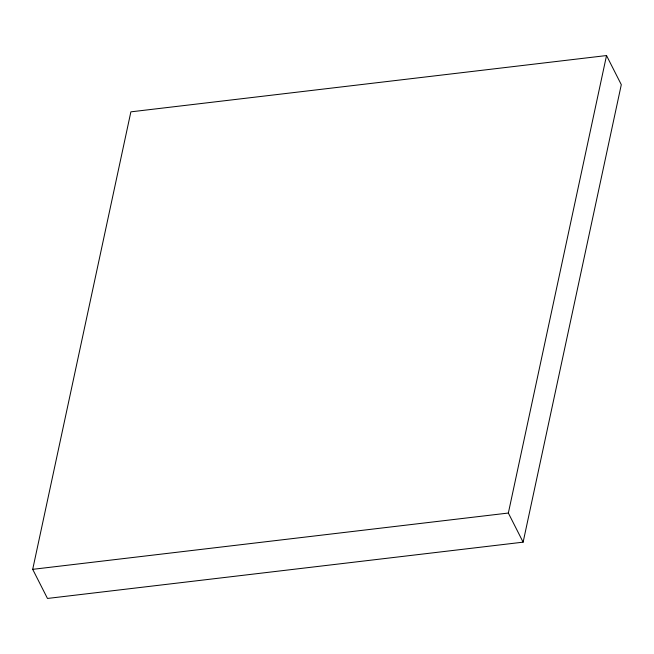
<?xml version="1.0" encoding="UTF-8"?>
<svg xmlns="http://www.w3.org/2000/svg" width="654" height="654" viewBox="0 0 654 654"><rect width="100%" height="100%" fill="white"/><g stroke="black" fill="none" stroke-linecap="round" stroke-linejoin="round"><path stroke-width="0.98" d="M32.7 569.34L130.874 111.842L606.528 55.549L621.3 84.66L523.126 542.158L47.472 598.451L32.7 569.34L508.354 513.038L523.126 542.158M508.354 513.038L606.528 55.549"/></g></svg>
